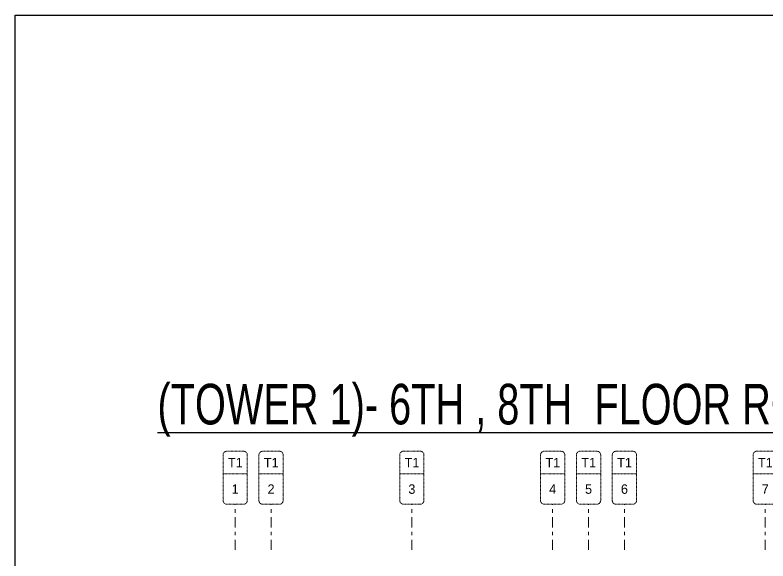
# Model space of a CAD drawing. Header units: millimetres. Extents: x 1078357 to 2594950, y -5122486 to -4636555.
# Drawn here: x 1687296 to 1715100, y -4657173 to -4636994 of the extents above; entities that cross this region are included whole.
import ezdxf
from ezdxf.enums import TextEntityAlignment as Align

# ---------------------------------------------------------------- set-up
doc = ezdxf.new("R2010")
doc.units = ezdxf.units.MM
doc.linetypes.add('DGN STYLE 7', pattern=[8.34, 3.75, -1.67, 1.25, -1.67])
for name, color, linetype, lineweight in [('Boundary', 40, 'Continuous', 30), ('GRID LINE', 8, 'Continuous', 0), ('GRID NO', 8, 'DGN STYLE 7', 13)]:
    doc.layers.add(name, color=color, linetype=linetype, lineweight=lineweight)
doc.layers.add('S TEXT', color=7, linetype='Continuous')
doc.styles.add('SANSSERIF', font='sas_____.pfb')
doc.styles.get("Standard").update_dxf_attribs({"font": 'Adani Regular.ttf', "height": 500})

# ---------------------------------------------------------------- blocks, each defined once
blk = doc.blocks.new('Tower grid nomenclature-ex')
at = {"layer": 'GRID NO'}
blk.add_lwpolyline([(-1250, -600), (1750, -600, 0.414214), (2000, -350), (2000, 750, 0.414214), (1750, 1000), (-1250, 1000, 0.414214), (-1500, 750), (-1500, -350, 0.414214)], format="xyb", close=True, dxfattribs=at)
blk.add_lwpolyline([(0, 1000), (0, -600)], dxfattribs=at)
at = {"layer": 'GRID NO', "flags": 8}
for p in [(-1235, 400), (1788, 400)]:
    blk.add_attdef('GRID', text='', height=625, dxfattribs=at).set_placement(p, align=Align.MIDDLE_CENTER)

msp = doc.modelspace()

# ---------------------------------------------------------------- linework, layer by layer
at = {"layer": 'Boundary', "ltscale": 700, "elevation": 0}
msp.add_lwpolyline([(1687296.1, -4636994.1), (1793101.8, -4636994.1), (1793101.8, -4689279.6), (1687296.1, -4689279.6)], close=True, dxfattribs=at)
at = {"layer": 'GRID LINE', "linetype": 'DGN STYLE 7', "ltscale": 100, "elevation": 0}
for points in [[(1695424.7, -4656765.1), (1695424.7, -4655076.2)], [(1696749.7, -4656765.1), (1696749.7, -4655076.2)], [(1701949.7, -4656765.1), (1701949.7, -4655076.2)], [(1707149.7, -4656765.1), (1707149.7, -4655076.2)], [(1708474.7, -4656765.1), (1708474.7, -4655076.2)], [(1709799.7, -4656765.1), (1709799.7, -4655076.2)], [(1714999.7, -4656765.1), (1714999.7, -4655076.2)]]:
    msp.add_lwpolyline(points, dxfattribs=at)

# ---------------------------------------------------------------- block references
at = {"layer": 'GRID NO'}
ref = msp.add_blockref('Tower grid nomenclature-ex', (1695312.7, -4653956.2, 0), dxfattribs=dict(at, xscale=0.56, yscale=0.56, zscale=0.56, rotation=270))
ref.add_attrib('GRID', '1', dxfattribs={"height": 350}).set_placement((1695424.7, -4654516.2, 0), align=Align.MIDDLE_CENTER)
ref.add_attrib('GRID', 'T1', dxfattribs={"height": 350}).set_placement((1695430.5, -4653536.2, 0), align=Align.MIDDLE_CENTER)
ref = msp.add_blockref('Tower grid nomenclature-ex', (1696637.7, -4653956.2, 0), dxfattribs=dict(at, xscale=0.56, yscale=0.56, zscale=0.56, rotation=270))
ref.add_attrib('GRID', '2', dxfattribs={"height": 350}).set_placement((1696749.7, -4654516.2, 0), align=Align.MIDDLE_CENTER)
ref.add_attrib('GRID', 'T1', dxfattribs={"height": 350}).set_placement((1696755.5, -4653536.2, 0), align=Align.MIDDLE_CENTER)
ref = msp.add_blockref('Tower grid nomenclature-ex', (1701837.7, -4653956.2, 0), dxfattribs=dict(at, xscale=0.56, yscale=0.56, zscale=0.56, rotation=270))
ref.add_attrib('GRID', '3', dxfattribs={"height": 350}).set_placement((1701949.7, -4654516.2, 0), align=Align.MIDDLE_CENTER)
ref.add_attrib('GRID', 'T1', dxfattribs={"height": 350}).set_placement((1701955.5, -4653536.2, 0), align=Align.MIDDLE_CENTER)
ref = msp.add_blockref('Tower grid nomenclature-ex', (1707037.7, -4653956.2, 0), dxfattribs=dict(at, xscale=0.56, yscale=0.56, zscale=0.56, rotation=270))
ref.add_attrib('GRID', '4', dxfattribs={"height": 350}).set_placement((1707149.7, -4654516.2, 0), align=Align.MIDDLE_CENTER)
ref.add_attrib('GRID', 'T1', dxfattribs={"height": 350}).set_placement((1707155.5, -4653536.2, 0), align=Align.MIDDLE_CENTER)
ref = msp.add_blockref('Tower grid nomenclature-ex', (1708362.7, -4653956.2, 0), dxfattribs=dict(at, xscale=0.56, yscale=0.56, zscale=0.56, rotation=270))
ref.add_attrib('GRID', '5', dxfattribs={"height": 350}).set_placement((1708474.7, -4654516.2, 0), align=Align.MIDDLE_CENTER)
ref.add_attrib('GRID', 'T1', dxfattribs={"height": 350}).set_placement((1708480.5, -4653536.2, 0), align=Align.MIDDLE_CENTER)
ref = msp.add_blockref('Tower grid nomenclature-ex', (1709687.7, -4653956.2, 0), dxfattribs=dict(at, xscale=0.56, yscale=0.56, zscale=0.56, rotation=270))
ref.add_attrib('GRID', '6', dxfattribs={"height": 350}).set_placement((1709799.7, -4654516.2, 0), align=Align.MIDDLE_CENTER)
ref.add_attrib('GRID', 'T1', dxfattribs={"height": 350}).set_placement((1709805.5, -4653536.2, 0), align=Align.MIDDLE_CENTER)
ref = msp.add_blockref('Tower grid nomenclature-ex', (1714887.7, -4653956.2, 0), dxfattribs=dict(at, xscale=0.56, yscale=0.56, zscale=0.56, rotation=270))
ref.add_attrib('GRID', '7', dxfattribs={"height": 350}).set_placement((1714999.7, -4654516.2, 0), align=Align.MIDDLE_CENTER)
ref.add_attrib('GRID', 'T1', dxfattribs={"height": 350}).set_placement((1715005.5, -4653536.2, 0), align=Align.MIDDLE_CENTER)

# ---------------------------------------------------------------- texts
at = {"layer": 'S TEXT', "color": 1, "extrusion": (-1.33677e-08, 3.74197e-09, 1), "style": 'SANSSERIF', "width": 0.7}
msp.add_text('%%U(TOWER 1)- 6TH , 8TH  FLOOR ROOF SLAB (REFUGE FLOOR)', height=1500, dxfattribs=at).set_placement((1692555.5, -4652125.9, 0.2))

doc.saveas('drawing.dxf')
